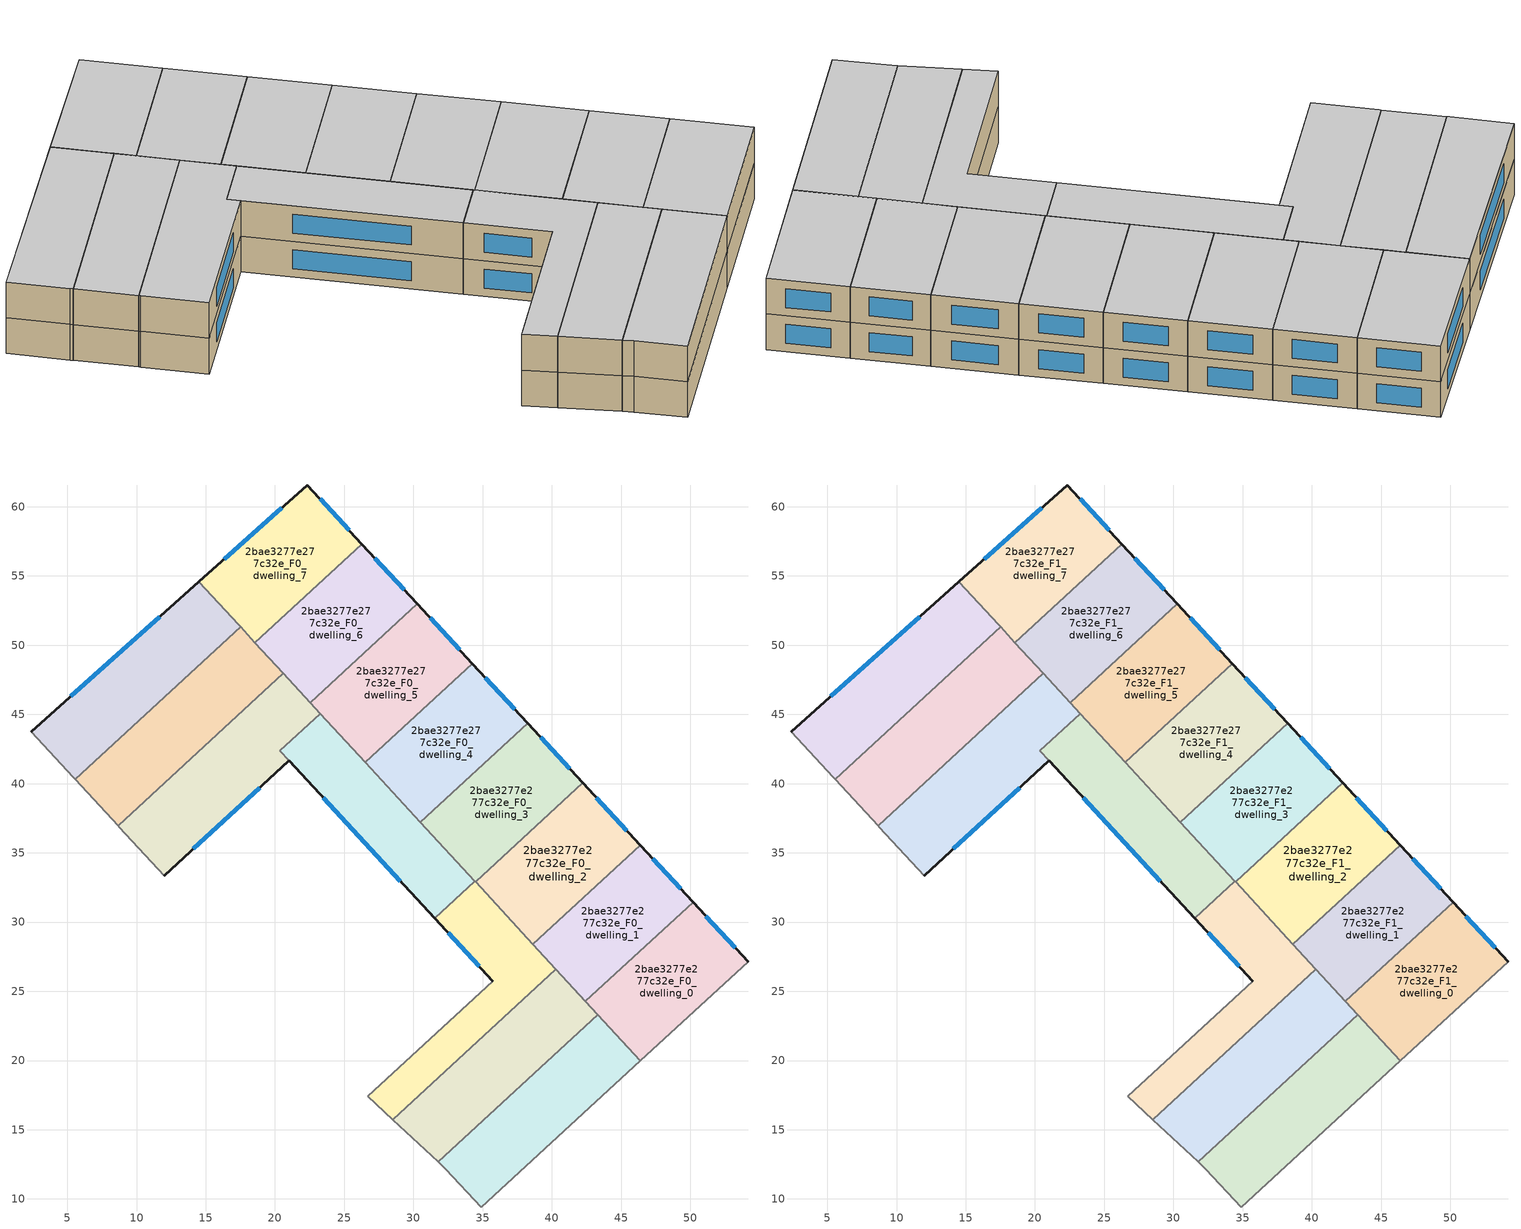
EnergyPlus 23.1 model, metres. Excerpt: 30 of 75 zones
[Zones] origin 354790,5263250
2bae3277e277c32e_F0_dwelling_0
 floor ground (EU_floor_Construction): 50.2,31.45 54.17,27.14 46.39,19.99 42.43,24.29 z0
 wall outside (EU_wall_Construction): 54.17,27.14 50.2,31.45 z0:3
 wall to 2bae3277e277c32e_F0_dwelling_1 (EU_wall_Construction): 50.2,31.45 42.43,24.29 z0:3
 wall adiabatic (EU_wall_Construction): 42.43,24.29 46.39,19.99 54.17,27.14 z0:3
 window (EU_Window_Construction): 53.24,28.15 51.13,30.44 z0.7:2.3
2bae3277e277c32e_F0_dwelling_1
 floor ground (EU_floor_Construction): 46.39,35.56 50.2,31.45 42.43,24.29 38.63,28.41 z0
 wall outside (EU_wall_Construction): 50.2,31.45 46.39,35.56 z0:3
 wall to 2bae3277e277c32e_F0_dwelling_2 (EU_wall_Construction): 46.39,35.56 38.63,28.41 z0:3
 wall to 2bae3277e277c32e_F0_dwelling_10 (EU_wall_Construction): 38.63,28.41 40.3,26.6 z0:3
 wall adiabatic (EU_wall_Construction): 40.3,26.6 42.43,24.29 z0:3
 window (EU_Window_Construction): 49.3,32.41 47.29,34.59 z0.7:2.3
2bae3277e277c32e_F0_dwelling_10
 floor ground (EU_floor_Construction): 34.43,32.96 40.3,26.6 28.51,15.73 26.7,17.41 35.73,25.74 31.53,30.28 z0
 wall outside (EU_wall_Construction): 31.53,30.28 35.73,25.74 z0:3
 wall adiabatic (EU_wall_Construction): 35.73,25.74 26.7,17.41 28.51,15.73 z0:3
 wall to 2bae3277e277c32e_F0_dwelling_11 (EU_wall_Construction): 34.43,32.96 31.53,30.28 z0:3
 wall to 2bae3277e277c32e_F0_dwelling_9 (EU_wall_Construction): 28.51,15.73 40.3,26.6 z0:3
 wall to 2bae3277e277c32e_F0_dwelling_2 (EU_wall_Construction): 38.63,28.41 34.49,32.9 z0:3
 wall to 2bae3277e277c32e_F0_dwelling_3 (EU_wall_Construction): 34.49,32.9 34.44,32.96 z0:3
 window (EU_Window_Construction): 32.51,29.21 34.74,26.8 z0.7:2.3
2bae3277e277c32e_F0_dwelling_11
 floor ground (EU_floor_Construction): 23.28,45.06 34.43,32.96 31.53,30.28 20.36,42.36 z0
 wall outside (EU_wall_Construction): 21.02,41.65 31.53,30.28 z0:3
 wall to 2bae3277e277c32e_F0_dwelling_12 (EU_wall_Construction): 23.28,45.06 20.36,42.36 21.02,41.65 z0:3
 wall to 2bae3277e277c32e_F0_dwelling_4 (EU_wall_Construction): 30.51,37.22 26.53,41.54 z0:3
 wall to 2bae3277e277c32e_F0_dwelling_3 (EU_wall_Construction): 34.43,32.96 30.51,37.22 z0:3
 wall to 2bae3277e277c32e_F0_dwelling_5 (EU_wall_Construction): 26.53,41.54 23.28,45.06 z0:3
 window (EU_Window_Construction): 23.48,38.98 29.06,32.95 z0.7:2.3
2bae3277e277c32e_F0_dwelling_12
 floor ground (EU_floor_Construction): 20.6,47.97 23.28,45.07 20.36,42.36 21.01,41.65 11.99,33.36 8.77,36.86 8.67,36.97 z0
 wall outside (EU_wall_Construction): 11.99,33.36 21.01,41.65 z0:3
 wall to 2bae3277e277c32e_F0_dwelling_13 (EU_wall_Construction): 20.6,47.97 8.67,36.97 z0:3
 wall adiabatic (EU_wall_Construction): 8.67,36.97 8.77,36.86 11.99,33.36 z0:3
 wall to 2bae3277e277c32e_F0_dwelling_6 (EU_wall_Construction): 22.55,45.86 20.6,47.97 z0:3
 wall to 2bae3277e277c32e_F0_dwelling_5 (EU_wall_Construction): 23.28,45.07 22.55,45.86 z0:3
 window (EU_Window_Construction): 14.11,35.31 18.89,39.7 z0.7:2.3
2bae3277e277c32e_F0_dwelling_13
 floor ground (EU_floor_Construction): 17.52,51.32 20.6,47.97 8.67,36.97 5.58,40.32 z0
 wall adiabatic (EU_wall_Construction): 5.58,40.32 8.67,36.97 z0:3
 wall to 2bae3277e277c32e_F0_dwelling_14 (EU_wall_Construction): 17.52,51.32 5.58,40.32 z0:3
 wall to 2bae3277e277c32e_F0_dwelling_7 (EU_wall_Construction): 18.56,50.19 17.52,51.32 z0:3
 wall to 2bae3277e277c32e_F0_dwelling_6 (EU_wall_Construction): 20.6,47.97 18.56,50.19 z0:3
2bae3277e277c32e_F0_dwelling_14
 floor ground (EU_floor_Construction): 14.51,54.58 17.38,51.47 17.52,51.32 5.58,40.32 5.44,40.47 2.41,43.76 z0
 wall outside (EU_wall_Construction): 14.51,54.58 2.41,43.76 z0:3
 wall adiabatic (EU_wall_Construction): 2.41,43.76 5.44,40.47 5.58,40.32 z0:3
 wall to 2bae3277e277c32e_F0_dwelling_7 (EU_wall_Construction): 17.51,51.32 17.38,51.47 14.51,54.58 z0:3
 window (EU_Window_Construction): 11.67,52.04 5.25,46.3 z0.7:2.3
2bae3277e277c32e_F0_dwelling_2
 floor ground (EU_floor_Construction): 42.24,40.05 46.39,35.56 38.63,28.41 34.49,32.9 z0
 wall outside (EU_wall_Construction): 46.39,35.56 42.24,40.05 z0:3
 wall to 2bae3277e277c32e_F0_dwelling_3 (EU_wall_Construction): 42.24,40.05 34.49,32.9 z0:3
 window (EU_Window_Construction): 45.42,36.61 43.22,38.99 z0.7:2.3
2bae3277e277c32e_F0_dwelling_3
 floor ground (EU_floor_Construction): 38.26,44.36 42.24,40.05 34.49,32.9 30.51,37.22 z0
 wall outside (EU_wall_Construction): 42.24,40.05 38.26,44.36 z0:3
 wall to 2bae3277e277c32e_F0_dwelling_4 (EU_wall_Construction): 38.26,44.36 30.51,37.22 z0:3
 window (EU_Window_Construction): 41.31,41.06 39.19,43.35 z0.7:2.3
2bae3277e277c32e_F0_dwelling_4
 floor ground (EU_floor_Construction): 34.27,48.67 38.26,44.36 30.51,37.22 26.53,41.54 z0
 wall outside (EU_wall_Construction): 38.26,44.36 34.27,48.67 z0:3
 wall to 2bae3277e277c32e_F0_dwelling_5 (EU_wall_Construction): 34.27,48.67 26.53,41.54 z0:3
 window (EU_Window_Construction): 37.32,45.37 35.21,47.66 z0.7:2.3
2bae3277e277c32e_F0_dwelling_5
 floor ground (EU_floor_Construction): 30.28,52.99 34.27,48.67 26.53,41.54 22.55,45.86 z0
 wall outside (EU_wall_Construction): 34.27,48.67 30.28,52.99 z0:3
 wall to 2bae3277e277c32e_F0_dwelling_6 (EU_wall_Construction): 30.28,52.99 22.55,45.86 z0:3
 window (EU_Window_Construction): 33.33,49.68 31.21,51.97 z0.7:2.3
2bae3277e277c32e_F0_dwelling_6
 floor ground (EU_floor_Construction): 26.28,57.31 30.28,52.99 22.55,45.86 18.56,50.19 z0
 wall outside (EU_wall_Construction): 30.28,52.99 26.28,57.31 z0:3
 wall to 2bae3277e277c32e_F0_dwelling_7 (EU_wall_Construction): 26.28,57.31 18.56,50.19 z0:3
 window (EU_Window_Construction): 29.34,54 27.22,56.29 z0.7:2.3
2bae3277e277c32e_F0_dwelling_7
 floor ground (EU_floor_Construction): 22.34,61.57 26.28,57.31 18.56,50.19 14.51,54.58 z0
 wall outside (EU_wall_Construction): 26.28,57.31 22.34,61.57 14.51,54.58 z0:3
 window (EU_Window_Construction): 20.5,59.93 16.35,56.22 / 25.36,58.31 23.26,60.57 z0.7:2.3
2bae3277e277c32e_F0_dwelling_8
 floor ground (EU_floor_Construction): 43.32,23.32 46.39,19.99 34.89,9.42 32.35,12.16 31.78,12.69 z0
 wall adiabatic (EU_wall_Construction): 31.78,12.69 32.35,12.16 34.89,9.42 46.39,19.99 43.32,23.32 z0:3
 wall to 2bae3277e277c32e_F0_dwelling_9 (EU_wall_Construction): 43.32,23.32 31.78,12.69 z0:3
2bae3277e277c32e_F0_dwelling_9
 floor ground (EU_floor_Construction): 40.3,26.6 43.32,23.32 31.78,12.69 28.51,15.73 z0
 wall adiabatic (EU_wall_Construction): 43.32,23.32 40.3,26.6 / 28.51,15.73 31.78,12.69 z0:3
2bae3277e277c32e_F1_dwelling_0
 floor to 2bae3277e277c32e_F0_dwelling_0 (EU_floor_Construction): 50.2,31.45 54.17,27.14 46.39,19.99 42.43,24.29 z3
 wall outside (EU_wall_Construction): 54.17,27.14 50.2,31.45 z3:6
 wall to 2bae3277e277c32e_F1_dwelling_1 (EU_wall_Construction): 50.2,31.45 42.43,24.29 z3:6
 wall adiabatic (EU_wall_Construction): 42.43,24.29 46.39,19.99 54.17,27.14 z3:6
 window (EU_Window_Construction): 53.24,28.15 51.13,30.44 z3.7:5.3
 ceiling to 2bae3277e277c32e_F2_dwelling_0 (EU_floor_Construction): 54.17,27.14 50.2,31.45 42.43,24.29 46.39,19.99 z6
2bae3277e277c32e_F1_dwelling_1
 floor to 2bae3277e277c32e_F0_dwelling_1 (EU_floor_Construction): 46.39,35.56 50.2,31.45 42.43,24.29 38.63,28.41 z3
 wall outside (EU_wall_Construction): 50.2,31.45 46.39,35.56 z3:6
 wall to 2bae3277e277c32e_F1_dwelling_2 (EU_wall_Construction): 46.39,35.56 38.63,28.41 z3:6
 wall to 2bae3277e277c32e_F1_dwelling_10 (EU_wall_Construction): 38.63,28.41 40.3,26.6 z3:6
 wall adiabatic (EU_wall_Construction): 40.3,26.6 42.43,24.29 z3:6
 window (EU_Window_Construction): 49.3,32.41 47.29,34.59 z3.7:5.3
 ceiling to 2bae3277e277c32e_F2_dwelling_1 (EU_floor_Construction): 50.2,31.45 46.39,35.56 38.63,28.41 42.43,24.29 z6
2bae3277e277c32e_F1_dwelling_10
 floor to 2bae3277e277c32e_F0_dwelling_10 (EU_floor_Construction): 34.43,32.96 40.3,26.6 28.51,15.73 26.7,17.41 35.73,25.74 31.53,30.28 z3
 wall outside (EU_wall_Construction): 31.53,30.28 35.73,25.74 z3:6
 wall adiabatic (EU_wall_Construction): 35.73,25.74 26.7,17.41 28.51,15.73 z3:6
 wall to 2bae3277e277c32e_F1_dwelling_11 (EU_wall_Construction): 34.43,32.96 31.53,30.28 z3:6
 wall to 2bae3277e277c32e_F1_dwelling_9 (EU_wall_Construction): 28.51,15.73 40.3,26.6 z3:6
 wall to 2bae3277e277c32e_F1_dwelling_2 (EU_wall_Construction): 38.63,28.41 34.49,32.9 z3:6
 wall to 2bae3277e277c32e_F1_dwelling_3 (EU_wall_Construction): 34.49,32.9 34.44,32.96 z3:6
 window (EU_Window_Construction): 32.51,29.21 34.74,26.8 z3.7:5.3
 ceiling to 2bae3277e277c32e_F2_dwelling_10 (EU_floor_Construction): 40.3,26.6 34.43,32.96 31.53,30.28 35.73,25.74 26.7,17.41 28.51,15.73 z6
2bae3277e277c32e_F1_dwelling_11
 floor to 2bae3277e277c32e_F0_dwelling_11 (EU_floor_Construction): 23.28,45.06 34.43,32.96 31.53,30.28 20.36,42.36 z3
 wall outside (EU_wall_Construction): 21.02,41.65 31.53,30.28 z3:6
 wall to 2bae3277e277c32e_F1_dwelling_12 (EU_wall_Construction): 23.28,45.06 20.36,42.36 21.02,41.65 z3:6
 wall to 2bae3277e277c32e_F1_dwelling_4 (EU_wall_Construction): 30.51,37.22 26.53,41.54 z3:6
 wall to 2bae3277e277c32e_F1_dwelling_3 (EU_wall_Construction): 34.43,32.96 30.51,37.22 z3:6
 wall to 2bae3277e277c32e_F1_dwelling_5 (EU_wall_Construction): 26.53,41.54 23.28,45.06 z3:6
 window (EU_Window_Construction): 23.48,38.98 29.06,32.95 z3.7:5.3
 ceiling to 2bae3277e277c32e_F2_dwelling_11 (EU_floor_Construction): 34.43,32.96 23.28,45.06 20.36,42.36 31.53,30.28 z6
2bae3277e277c32e_F1_dwelling_12
 floor to 2bae3277e277c32e_F0_dwelling_12 (EU_floor_Construction): 20.6,47.97 23.28,45.07 20.36,42.36 21.01,41.65 11.99,33.36 8.77,36.86 8.67,36.97 z3
 wall outside (EU_wall_Construction): 11.99,33.36 21.01,41.65 z3:6
 wall to 2bae3277e277c32e_F1_dwelling_13 (EU_wall_Construction): 20.6,47.97 8.67,36.97 z3:6
 wall adiabatic (EU_wall_Construction): 8.67,36.97 8.77,36.86 11.99,33.36 z3:6
 wall to 2bae3277e277c32e_F1_dwelling_6 (EU_wall_Construction): 22.55,45.86 20.6,47.97 z3:6
 wall to 2bae3277e277c32e_F1_dwelling_5 (EU_wall_Construction): 23.28,45.07 22.55,45.86 z3:6
 window (EU_Window_Construction): 14.11,35.31 18.89,39.7 z3.7:5.3
 ceiling to 2bae3277e277c32e_F2_dwelling_12 (EU_floor_Construction): 21.01,41.65 20.36,42.36 23.28,45.07 20.6,47.97 8.67,36.97 8.77,36.86 11.99,33.36 z6
2bae3277e277c32e_F1_dwelling_13
 floor to 2bae3277e277c32e_F0_dwelling_13 (EU_floor_Construction): 17.52,51.32 20.6,47.97 8.67,36.97 5.58,40.32 z3
 wall adiabatic (EU_wall_Construction): 5.58,40.32 8.67,36.97 z3:6
 wall to 2bae3277e277c32e_F1_dwelling_14 (EU_wall_Construction): 17.52,51.32 5.58,40.32 z3:6
 wall to 2bae3277e277c32e_F1_dwelling_7 (EU_wall_Construction): 18.56,50.19 17.52,51.32 z3:6
 wall to 2bae3277e277c32e_F1_dwelling_6 (EU_wall_Construction): 20.6,47.97 18.56,50.19 z3:6
 ceiling to 2bae3277e277c32e_F2_dwelling_13 (EU_floor_Construction): 20.6,47.97 17.52,51.32 5.58,40.32 8.67,36.97 z6
2bae3277e277c32e_F1_dwelling_14
 floor to 2bae3277e277c32e_F0_dwelling_14 (EU_floor_Construction): 14.51,54.58 17.38,51.47 17.52,51.32 5.58,40.32 5.44,40.47 2.41,43.76 z3
 wall outside (EU_wall_Construction): 14.51,54.58 2.41,43.76 z3:6
 wall adiabatic (EU_wall_Construction): 2.41,43.76 5.44,40.47 5.58,40.32 z3:6
 wall to 2bae3277e277c32e_F1_dwelling_7 (EU_wall_Construction): 17.51,51.32 17.38,51.47 14.51,54.58 z3:6
 window (EU_Window_Construction): 11.67,52.04 5.25,46.3 z3.7:5.3
 ceiling to 2bae3277e277c32e_F2_dwelling_14 (EU_floor_Construction): 17.52,51.32 17.38,51.47 14.51,54.58 2.41,43.76 5.44,40.47 5.58,40.32 z6
2bae3277e277c32e_F1_dwelling_2
 floor to 2bae3277e277c32e_F0_dwelling_2 (EU_floor_Construction): 42.24,40.05 46.39,35.56 38.63,28.41 34.49,32.9 z3
 wall outside (EU_wall_Construction): 46.39,35.56 42.24,40.05 z3:6
 wall to 2bae3277e277c32e_F1_dwelling_3 (EU_wall_Construction): 42.24,40.05 34.49,32.9 z3:6
 window (EU_Window_Construction): 45.42,36.61 43.22,38.99 z3.7:5.3
 ceiling to 2bae3277e277c32e_F2_dwelling_2 (EU_floor_Construction): 46.39,35.56 42.24,40.05 34.49,32.9 38.63,28.41 z6
2bae3277e277c32e_F1_dwelling_3
 floor to 2bae3277e277c32e_F0_dwelling_3 (EU_floor_Construction): 38.26,44.36 42.24,40.05 34.49,32.9 30.51,37.22 z3
 wall outside (EU_wall_Construction): 42.24,40.05 38.26,44.36 z3:6
 wall to 2bae3277e277c32e_F1_dwelling_4 (EU_wall_Construction): 38.26,44.36 30.51,37.22 z3:6
 window (EU_Window_Construction): 41.31,41.06 39.19,43.35 z3.7:5.3
 ceiling to 2bae3277e277c32e_F2_dwelling_3 (EU_floor_Construction): 42.24,40.05 38.26,44.36 30.51,37.22 34.49,32.9 z6
2bae3277e277c32e_F1_dwelling_4
 floor to 2bae3277e277c32e_F0_dwelling_4 (EU_floor_Construction): 34.27,48.67 38.26,44.36 30.51,37.22 26.53,41.54 z3
 wall outside (EU_wall_Construction): 38.26,44.36 34.27,48.67 z3:6
 wall to 2bae3277e277c32e_F1_dwelling_5 (EU_wall_Construction): 34.27,48.67 26.53,41.54 z3:6
 window (EU_Window_Construction): 37.32,45.37 35.21,47.66 z3.7:5.3
 ceiling to 2bae3277e277c32e_F2_dwelling_4 (EU_floor_Construction): 38.26,44.36 34.27,48.67 26.53,41.54 30.51,37.22 z6
2bae3277e277c32e_F1_dwelling_5
 floor to 2bae3277e277c32e_F0_dwelling_5 (EU_floor_Construction): 30.28,52.99 34.27,48.67 26.53,41.54 22.55,45.86 z3
 wall outside (EU_wall_Construction): 34.27,48.67 30.28,52.99 z3:6
 wall to 2bae3277e277c32e_F1_dwelling_6 (EU_wall_Construction): 30.28,52.99 22.55,45.86 z3:6
 window (EU_Window_Construction): 33.33,49.68 31.21,51.97 z3.7:5.3
 ceiling to 2bae3277e277c32e_F2_dwelling_5 (EU_floor_Construction): 34.27,48.67 30.28,52.99 22.55,45.86 26.53,41.54 z6
2bae3277e277c32e_F1_dwelling_6
 floor to 2bae3277e277c32e_F0_dwelling_6 (EU_floor_Construction): 26.28,57.31 30.28,52.99 22.55,45.86 18.56,50.19 z3
 wall outside (EU_wall_Construction): 30.28,52.99 26.28,57.31 z3:6
 wall to 2bae3277e277c32e_F1_dwelling_7 (EU_wall_Construction): 26.28,57.31 18.56,50.19 z3:6
 window (EU_Window_Construction): 29.34,54 27.22,56.29 z3.7:5.3
 ceiling to 2bae3277e277c32e_F2_dwelling_6 (EU_floor_Construction): 30.28,52.99 26.28,57.31 18.56,50.19 22.55,45.86 z6
2bae3277e277c32e_F1_dwelling_7
 floor to 2bae3277e277c32e_F0_dwelling_7 (EU_floor_Construction): 22.34,61.57 26.28,57.31 18.56,50.19 14.51,54.58 z3
 wall outside (EU_wall_Construction): 26.28,57.31 22.34,61.57 14.51,54.58 z3:6
 window (EU_Window_Construction): 20.5,59.93 16.35,56.22 / 25.36,58.31 23.26,60.57 z3.7:5.3
 ceiling to 2bae3277e277c32e_F2_dwelling_7 (EU_floor_Construction): 26.28,57.31 22.34,61.57 14.51,54.58 18.56,50.19 z6
2bae3277e277c32e_F1_dwelling_8
 floor to 2bae3277e277c32e_F0_dwelling_8 (EU_floor_Construction): 43.32,23.32 46.39,19.99 34.89,9.42 32.35,12.16 31.78,12.69 z3
 wall adiabatic (EU_wall_Construction): 31.78,12.69 32.35,12.16 34.89,9.42 46.39,19.99 43.32,23.32 z3:6
 wall to 2bae3277e277c32e_F1_dwelling_9 (EU_wall_Construction): 43.32,23.32 31.78,12.69 z3:6
 ceiling to 2bae3277e277c32e_F2_dwelling_8 (EU_floor_Construction): 46.39,19.99 43.32,23.32 31.78,12.69 32.35,12.16 34.89,9.42 z6
2bae3277e277c32e_F1_dwelling_9
 floor to 2bae3277e277c32e_F0_dwelling_9 (EU_floor_Construction): 40.3,26.6 43.32,23.32 31.78,12.69 28.51,15.73 z3
 wall adiabatic (EU_wall_Construction): 43.32,23.32 40.3,26.6 / 28.51,15.73 31.78,12.69 z3:6
 ceiling to 2bae3277e277c32e_F2_dwelling_9 (EU_floor_Construction): 43.32,23.32 40.3,26.6 28.51,15.73 31.78,12.69 z6
[Building]
EU S2 Campaign: North Axis=0; Terrain=City; Solar Distribution=FullExterior
[Site:Location]
Budapest.Ferenc.Liszt.Intl.AP: Latitude=47.437; Longitude=19.256; Time Zone=1; Elevation=185
[SizingPeriod:WeatherFileDays]
AnnualSizingPeriod: Begin Month=1; Begin Day of Month=1; End Month=12; End Day of Month=31; Day of Week for Start Day=Monday; Use Weather File Daylight Saving Period=No; Use Weather File Rain and Snow Indicators=No
[MATERIAL]
EU_InternalMass_Material: Roughness=MediumRough; Thickness=0.1; Conductivity=1; Density=1800; Specific Heat=900; Thermal Absorptance=0.9; Solar Absorptance=0.7; Visible Absorptance=0.7
[MATERIAL:NOMASS] Roughness=MediumRough; Thermal Absorptance=0.9; Solar Absorptance=0.7; Visible Absorptance=0.7
Name | Thermal Resistance
EU_wall_NoMass | 0.832559
EU_floor_NoMass | 0.872794
[WINDOWMATERIAL:SIMPLEGLAZINGSYSTEM]
EU_Window_SimpleGlazing: UFactor=2.79869; Solar Heat Gain Coefficient=0.75; Visible Transmittance=0.75
[CONSTRUCTION]
EU_wall_Construction: EU_wall_NoMass
EU_floor_Construction: EU_floor_NoMass
EU_Window_Construction: EU_Window_SimpleGlazing
EU_InternalMass_Construction: EU_InternalMass_Material
[ZONE] Type=1; Multiplier=1; Ceiling Height=autocalculate; Floor Area=autocalculate; Part of Total Floor Area=Yes
Name | Volume
2bae3277e277c32e_F0_dwelling_0; 2bae3277e277c32e_F1_dwelling_0 | 185.536
2bae3277e277c32e_F0_dwelling_1; 2bae3277e277c32e_F1_dwelling_1 | 177.483
2bae3277e277c32e_F0_dwelling_10; 2bae3277e277c32e_F1_dwelling_10 | 192.427
2bae3277e277c32e_F0_dwelling_11; 2bae3277e277c32e_F1_dwelling_11 | 195.866
2bae3277e277c32e_F0_dwelling_12; 2bae3277e277c32e_F1_dwelling_12 | 228.074
2bae3277e277c32e_F0_dwelling_13; 2bae3277e277c32e_F1_dwelling_13 | 221.741
2bae3277e277c32e_F0_dwelling_14; 2bae3277e277c32e_F1_dwelling_14 | 221.766
2bae3277e277c32e_F0_dwelling_2; 2bae3277e277c32e_F1_dwelling_2 | 193.538
2bae3277e277c32e_F0_dwelling_3; 2bae3277e277c32e_F1_dwelling_3 | 185.512
2bae3277e277c32e_F0_dwelling_4; 2bae3277e277c32e_F1_dwelling_4 | 185.538
2bae3277e277c32e_F0_dwelling_5; 2bae3277e277c32e_F1_dwelling_5 | 185.525
2bae3277e277c32e_F0_dwelling_6; 2bae3277e277c32e_F1_dwelling_6 | 185.511
2bae3277e277c32e_F0_dwelling_7; 2bae3277e277c32e_F1_dwelling_7 | 185.531
2bae3277e277c32e_F0_dwelling_8; 2bae3277e277c32e_F1_dwelling_8 | 212.036
2bae3277e277c32e_F0_dwelling_9; 2bae3277e277c32e_F1_dwelling_9 | 211.994
[INTERNALMASS] Construction=EU_InternalMass_Construction
Name | Zone or ZoneList | Surface Area
2bae3277e277c32e_F0_dwelling_0_EU_InternalMass | 2bae3277e277c32e_F0_dwelling_0 | 61.8453
2bae3277e277c32e_F0_dwelling_1_EU_InternalMass | 2bae3277e277c32e_F0_dwelling_1 | 59.1612
2bae3277e277c32e_F0_dwelling_2_EU_InternalMass | 2bae3277e277c32e_F0_dwelling_2 | 64.5126
2bae3277e277c32e_F0_dwelling_3_EU_InternalMass | 2bae3277e277c32e_F0_dwelling_3 | 61.8373
2bae3277e277c32e_F0_dwelling_4_EU_InternalMass | 2bae3277e277c32e_F0_dwelling_4 | 61.846
2bae3277e277c32e_F0_dwelling_5_EU_InternalMass | 2bae3277e277c32e_F0_dwelling_5 | 61.8417
2bae3277e277c32e_F0_dwelling_6_EU_InternalMass | 2bae3277e277c32e_F0_dwelling_6 | 61.8372
2bae3277e277c32e_F0_dwelling_7_EU_InternalMass | 2bae3277e277c32e_F0_dwelling_7 | 61.8435
2bae3277e277c32e_F0_dwelling_8_EU_InternalMass | 2bae3277e277c32e_F0_dwelling_8 | 70.6786
2bae3277e277c32e_F0_dwelling_9_EU_InternalMass | 2bae3277e277c32e_F0_dwelling_9 | 70.6647
2bae3277e277c32e_F0_dwelling_10_EU_InternalMass | 2bae3277e277c32e_F0_dwelling_10 | 64.141
2bae3277e277c32e_F0_dwelling_11_EU_InternalMass | 2bae3277e277c32e_F0_dwelling_11 | 65.3235
2bae3277e277c32e_F0_dwelling_12_EU_InternalMass | 2bae3277e277c32e_F0_dwelling_12 | 76.0425
2bae3277e277c32e_F0_dwelling_13_EU_InternalMass | 2bae3277e277c32e_F0_dwelling_13 | 73.9127
2bae3277e277c32e_F0_dwelling_14_EU_InternalMass | 2bae3277e277c32e_F0_dwelling_14 | 73.9179
2bae3277e277c32e_F1_dwelling_0_EU_InternalMass | 2bae3277e277c32e_F1_dwelling_0 | 61.8453
2bae3277e277c32e_F1_dwelling_1_EU_InternalMass | 2bae3277e277c32e_F1_dwelling_1 | 59.1612
2bae3277e277c32e_F1_dwelling_2_EU_InternalMass | 2bae3277e277c32e_F1_dwelling_2 | 64.5126
2bae3277e277c32e_F1_dwelling_3_EU_InternalMass | 2bae3277e277c32e_F1_dwelling_3 | 61.8373
2bae3277e277c32e_F1_dwelling_4_EU_InternalMass | 2bae3277e277c32e_F1_dwelling_4 | 61.846
2bae3277e277c32e_F1_dwelling_5_EU_InternalMass | 2bae3277e277c32e_F1_dwelling_5 | 61.8417
2bae3277e277c32e_F1_dwelling_6_EU_InternalMass | 2bae3277e277c32e_F1_dwelling_6 | 61.8372
2bae3277e277c32e_F1_dwelling_7_EU_InternalMass | 2bae3277e277c32e_F1_dwelling_7 | 61.8435
2bae3277e277c32e_F1_dwelling_8_EU_InternalMass | 2bae3277e277c32e_F1_dwelling_8 | 70.6786
2bae3277e277c32e_F1_dwelling_9_EU_InternalMass | 2bae3277e277c32e_F1_dwelling_9 | 70.6647
2bae3277e277c32e_F1_dwelling_10_EU_InternalMass | 2bae3277e277c32e_F1_dwelling_10 | 64.141
2bae3277e277c32e_F1_dwelling_11_EU_InternalMass | 2bae3277e277c32e_F1_dwelling_11 | 65.3235
2bae3277e277c32e_F1_dwelling_12_EU_InternalMass | 2bae3277e277c32e_F1_dwelling_12 | 76.0425
2bae3277e277c32e_F1_dwelling_13_EU_InternalMass | 2bae3277e277c32e_F1_dwelling_13 | 73.9127
2bae3277e277c32e_F1_dwelling_14_EU_InternalMass | 2bae3277e277c32e_F1_dwelling_14 | 73.9179
[OTHEREQUIPMENT] Fuel Type=Electricity; Design Level Calculation Method=Watts/Area; Power per Zone Floor Area=1; Fraction Latent=0; Fraction Radiant=0; Fraction Lost=0; Carbon Dioxide Generation Rate=0; EndUse Subcategory=EU_Step8_InternalGains
Name | Zone or ZoneList or Space or SpaceList | Schedule
EU_Step8_InternalGain_2bae3277e277c32e_F0_dwelling_0_f000 | 2bae3277e277c32e_F0_dwelling_0 | EU_Step8_GainSchedule_2bae3277e277c32e_F0_dwelling_0_f000
EU_Step8_InternalGain_2bae3277e277c32e_F0_dwelling_1_f000 | 2bae3277e277c32e_F0_dwelling_1 | EU_Step8_GainSchedule_2bae3277e277c32e_F0_dwelling_1_f000
EU_Step8_InternalGain_2bae3277e277c32e_F0_dwelling_2_f000 | 2bae3277e277c32e_F0_dwelling_2 | EU_Step8_GainSchedule_2bae3277e277c32e_F0_dwelling_2_f000
EU_Step8_InternalGain_2bae3277e277c32e_F0_dwelling_3_f000 | 2bae3277e277c32e_F0_dwelling_3 | EU_Step8_GainSchedule_2bae3277e277c32e_F0_dwelling_3_f000
EU_Step8_InternalGain_2bae3277e277c32e_F0_dwelling_4_f000 | 2bae3277e277c32e_F0_dwelling_4 | EU_Step8_GainSchedule_2bae3277e277c32e_F0_dwelling_4_f000
EU_Step8_InternalGain_2bae3277e277c32e_F0_dwelling_5_f000 | 2bae3277e277c32e_F0_dwelling_5 | EU_Step8_GainSchedule_2bae3277e277c32e_F0_dwelling_5_f000
EU_Step8_InternalGain_2bae3277e277c32e_F0_dwelling_6_f000 | 2bae3277e277c32e_F0_dwelling_6 | EU_Step8_GainSchedule_2bae3277e277c32e_F0_dwelling_6_f000
EU_Step8_InternalGain_2bae3277e277c32e_F0_dwelling_7_f000 | 2bae3277e277c32e_F0_dwelling_7 | EU_Step8_GainSchedule_2bae3277e277c32e_F0_dwelling_7_f000
EU_Step8_InternalGain_2bae3277e277c32e_F0_dwelling_8_f000 | 2bae3277e277c32e_F0_dwelling_8 | EU_Step8_GainSchedule_2bae3277e277c32e_F0_dwelling_8_f000
EU_Step8_InternalGain_2bae3277e277c32e_F0_dwelling_9_f000 | 2bae3277e277c32e_F0_dwelling_9 | EU_Step8_GainSchedule_2bae3277e277c32e_F0_dwelling_9_f000
EU_Step8_InternalGain_2bae3277e277c32e_F0_dwelling_10_f000 | 2bae3277e277c32e_F0_dwelling_10 | EU_Step8_GainSchedule_2bae3277e277c32e_F0_dwelling_10_f000
EU_Step8_InternalGain_2bae3277e277c32e_F0_dwelling_11_f000 | 2bae3277e277c32e_F0_dwelling_11 | EU_Step8_GainSchedule_2bae3277e277c32e_F0_dwelling_11_f000
EU_Step8_InternalGain_2bae3277e277c32e_F0_dwelling_12_f000 | 2bae3277e277c32e_F0_dwelling_12 | EU_Step8_GainSchedule_2bae3277e277c32e_F0_dwelling_12_f000
EU_Step8_InternalGain_2bae3277e277c32e_F0_dwelling_13_f000 | 2bae3277e277c32e_F0_dwelling_13 | EU_Step8_GainSchedule_2bae3277e277c32e_F0_dwelling_13_f000
EU_Step8_InternalGain_2bae3277e277c32e_F0_dwelling_14_f000 | 2bae3277e277c32e_F0_dwelling_14 | EU_Step8_GainSchedule_2bae3277e277c32e_F0_dwelling_14_f000
EU_Step8_InternalGain_2bae3277e277c32e_F1_dwelling_0_f000 | 2bae3277e277c32e_F1_dwelling_0 | EU_Step8_GainSchedule_2bae3277e277c32e_F1_dwelling_0_f000
EU_Step8_InternalGain_2bae3277e277c32e_F1_dwelling_1_f000 | 2bae3277e277c32e_F1_dwelling_1 | EU_Step8_GainSchedule_2bae3277e277c32e_F1_dwelling_1_f000
EU_Step8_InternalGain_2bae3277e277c32e_F1_dwelling_2_f000 | 2bae3277e277c32e_F1_dwelling_2 | EU_Step8_GainSchedule_2bae3277e277c32e_F1_dwelling_2_f000
EU_Step8_InternalGain_2bae3277e277c32e_F1_dwelling_3_f000 | 2bae3277e277c32e_F1_dwelling_3 | EU_Step8_GainSchedule_2bae3277e277c32e_F1_dwelling_3_f000
EU_Step8_InternalGain_2bae3277e277c32e_F1_dwelling_4_f000 | 2bae3277e277c32e_F1_dwelling_4 | EU_Step8_GainSchedule_2bae3277e277c32e_F1_dwelling_4_f000
EU_Step8_InternalGain_2bae3277e277c32e_F1_dwelling_5_f000 | 2bae3277e277c32e_F1_dwelling_5 | EU_Step8_GainSchedule_2bae3277e277c32e_F1_dwelling_5_f000
EU_Step8_InternalGain_2bae3277e277c32e_F1_dwelling_6_f000 | 2bae3277e277c32e_F1_dwelling_6 | EU_Step8_GainSchedule_2bae3277e277c32e_F1_dwelling_6_f000
EU_Step8_InternalGain_2bae3277e277c32e_F1_dwelling_7_f000 | 2bae3277e277c32e_F1_dwelling_7 | EU_Step8_GainSchedule_2bae3277e277c32e_F1_dwelling_7_f000
EU_Step8_InternalGain_2bae3277e277c32e_F1_dwelling_8_f000 | 2bae3277e277c32e_F1_dwelling_8 | EU_Step8_GainSchedule_2bae3277e277c32e_F1_dwelling_8_f000
EU_Step8_InternalGain_2bae3277e277c32e_F1_dwelling_9_f000 | 2bae3277e277c32e_F1_dwelling_9 | EU_Step8_GainSchedule_2bae3277e277c32e_F1_dwelling_9_f000
EU_Step8_InternalGain_2bae3277e277c32e_F1_dwelling_10_f000 | 2bae3277e277c32e_F1_dwelling_10 | EU_Step8_GainSchedule_2bae3277e277c32e_F1_dwelling_10_f000
EU_Step8_InternalGain_2bae3277e277c32e_F1_dwelling_11_f000 | 2bae3277e277c32e_F1_dwelling_11 | EU_Step8_GainSchedule_2bae3277e277c32e_F1_dwelling_11_f000
EU_Step8_InternalGain_2bae3277e277c32e_F1_dwelling_12_f000 | 2bae3277e277c32e_F1_dwelling_12 | EU_Step8_GainSchedule_2bae3277e277c32e_F1_dwelling_12_f000
EU_Step8_InternalGain_2bae3277e277c32e_F1_dwelling_13_f000 | 2bae3277e277c32e_F1_dwelling_13 | EU_Step8_GainSchedule_2bae3277e277c32e_F1_dwelling_13_f000
EU_Step8_InternalGain_2bae3277e277c32e_F1_dwelling_14_f000 | 2bae3277e277c32e_F1_dwelling_14 | EU_Step8_GainSchedule_2bae3277e277c32e_F1_dwelling_14_f000
[ZONEVENTILATION:DESIGNFLOWRATE] Schedule=EU_AlwaysOn; Design Flow Rate Calculation Method=AirChanges/Hour; Air Changes per Hour=0.475469; Ventilation Type=Natural; Fan Pressure Rise=0; Fan Total Efficiency=1; Constant Term Coefficient=1; Temperature Term Coefficient=0; Velocity Term Coefficient=0; Velocity Squared Term Coefficient=0; Minimum Indoor Temperature=-100; Maximum Indoor Temperature=100; Delta Temperature=-100; Minimum Outdoor Temperature=-100; Maximum Outdoor Temperature=100; Maximum Wind Speed=40
Name | Zone or ZoneList or Space or SpaceList
EU_ConstantAir_2bae3277e277c32e_F0_dwelling_0 | 2bae3277e277c32e_F0_dwelling_0
EU_ConstantAir_2bae3277e277c32e_F0_dwelling_1 | 2bae3277e277c32e_F0_dwelling_1
EU_ConstantAir_2bae3277e277c32e_F0_dwelling_2 | 2bae3277e277c32e_F0_dwelling_2
EU_ConstantAir_2bae3277e277c32e_F0_dwelling_3 | 2bae3277e277c32e_F0_dwelling_3
EU_ConstantAir_2bae3277e277c32e_F0_dwelling_4 | 2bae3277e277c32e_F0_dwelling_4
EU_ConstantAir_2bae3277e277c32e_F0_dwelling_5 | 2bae3277e277c32e_F0_dwelling_5
EU_ConstantAir_2bae3277e277c32e_F0_dwelling_6 | 2bae3277e277c32e_F0_dwelling_6
EU_ConstantAir_2bae3277e277c32e_F0_dwelling_7 | 2bae3277e277c32e_F0_dwelling_7
EU_ConstantAir_2bae3277e277c32e_F0_dwelling_8 | 2bae3277e277c32e_F0_dwelling_8
EU_ConstantAir_2bae3277e277c32e_F0_dwelling_9 | 2bae3277e277c32e_F0_dwelling_9
EU_ConstantAir_2bae3277e277c32e_F0_dwelling_10 | 2bae3277e277c32e_F0_dwelling_10
EU_ConstantAir_2bae3277e277c32e_F0_dwelling_11 | 2bae3277e277c32e_F0_dwelling_11
EU_ConstantAir_2bae3277e277c32e_F0_dwelling_12 | 2bae3277e277c32e_F0_dwelling_12
EU_ConstantAir_2bae3277e277c32e_F0_dwelling_13 | 2bae3277e277c32e_F0_dwelling_13
EU_ConstantAir_2bae3277e277c32e_F0_dwelling_14 | 2bae3277e277c32e_F0_dwelling_14
EU_ConstantAir_2bae3277e277c32e_F1_dwelling_0 | 2bae3277e277c32e_F1_dwelling_0
EU_ConstantAir_2bae3277e277c32e_F1_dwelling_1 | 2bae3277e277c32e_F1_dwelling_1
EU_ConstantAir_2bae3277e277c32e_F1_dwelling_2 | 2bae3277e277c32e_F1_dwelling_2
EU_ConstantAir_2bae3277e277c32e_F1_dwelling_3 | 2bae3277e277c32e_F1_dwelling_3
EU_ConstantAir_2bae3277e277c32e_F1_dwelling_4 | 2bae3277e277c32e_F1_dwelling_4
EU_ConstantAir_2bae3277e277c32e_F1_dwelling_5 | 2bae3277e277c32e_F1_dwelling_5
EU_ConstantAir_2bae3277e277c32e_F1_dwelling_6 | 2bae3277e277c32e_F1_dwelling_6
EU_ConstantAir_2bae3277e277c32e_F1_dwelling_7 | 2bae3277e277c32e_F1_dwelling_7
EU_ConstantAir_2bae3277e277c32e_F1_dwelling_8 | 2bae3277e277c32e_F1_dwelling_8
EU_ConstantAir_2bae3277e277c32e_F1_dwelling_9 | 2bae3277e277c32e_F1_dwelling_9
EU_ConstantAir_2bae3277e277c32e_F1_dwelling_10 | 2bae3277e277c32e_F1_dwelling_10
EU_ConstantAir_2bae3277e277c32e_F1_dwelling_11 | 2bae3277e277c32e_F1_dwelling_11
EU_ConstantAir_2bae3277e277c32e_F1_dwelling_12 | 2bae3277e277c32e_F1_dwelling_12
EU_ConstantAir_2bae3277e277c32e_F1_dwelling_13 | 2bae3277e277c32e_F1_dwelling_13
EU_ConstantAir_2bae3277e277c32e_F1_dwelling_14 | 2bae3277e277c32e_F1_dwelling_14
[HVACTEMPLATE:THERMOSTAT] Constant Heating Setpoint=20; Constant Cooling Setpoint=50
EU_HeatOnly_2bae3277e277c32e_F0_dwelling_0; EU_HeatOnly_2bae3277e277c32e_F0_dwelling_1; EU_HeatOnly_2bae3277e277c32e_F0_dwelling_2; EU_HeatOnly_2bae3277e277c32e_F0_dwelling_3; EU_HeatOnly_2bae3277e277c32e_F0_dwelling_4; EU_HeatOnly_2bae3277e277c32e_F0_dwelling_5; EU_HeatOnly_2bae3277e277c32e_F0_dwelling_6; EU_HeatOnly_2bae3277e277c32e_F0_dwelling_7; EU_HeatOnly_2bae3277e277c32e_F0_dwelling_8; EU_HeatOnly_2bae3277e277c32e_F0_dwelling_9; EU_HeatOnly_2bae3277e277c32e_F0_dwelling_10; EU_HeatOnly_2bae3277e277c32e_F0_dwelling_11; EU_HeatOnly_2bae3277e277c32e_F0_dwelling_12; EU_HeatOnly_2bae3277e277c32e_F0_dwelling_13; EU_HeatOnly_2bae3277e277c32e_F0_dwelling_14; EU_HeatOnly_2bae3277e277c32e_F1_dwelling_0; EU_HeatOnly_2bae3277e277c32e_F1_dwelling_1; EU_HeatOnly_2bae3277e277c32e_F1_dwelling_2; EU_HeatOnly_2bae3277e277c32e_F1_dwelling_3; EU_HeatOnly_2bae3277e277c32e_F1_dwelling_4; EU_HeatOnly_2bae3277e277c32e_F1_dwelling_5; EU_HeatOnly_2bae3277e277c32e_F1_dwelling_6; EU_HeatOnly_2bae3277e277c32e_F1_dwelling_7; EU_HeatOnly_2bae3277e277c32e_F1_dwelling_8; EU_HeatOnly_2bae3277e277c32e_F1_dwelling_9; EU_HeatOnly_2bae3277e277c32e_F1_dwelling_10; EU_HeatOnly_2bae3277e277c32e_F1_dwelling_11; EU_HeatOnly_2bae3277e277c32e_F1_dwelling_12; EU_HeatOnly_2bae3277e277c32e_F1_dwelling_13; EU_HeatOnly_2bae3277e277c32e_F1_dwelling_14; EU_HeatOnly_2bae3277e277c32e_F2_dwelling_0; EU_HeatOnly_2bae3277e277c32e_F2_dwelling_1; EU_HeatOnly_2bae3277e277c32e_F2_dwelling_2; EU_HeatOnly_2bae3277e277c32e_F2_dwelling_3; EU_HeatOnly_2bae3277e277c32e_F2_dwelling_4; EU_HeatOnly_2bae3277e277c32e_F2_dwelling_5; EU_HeatOnly_2bae3277e277c32e_F2_dwelling_6; EU_HeatOnly_2bae3277e277c32e_F2_dwelling_7; EU_HeatOnly_2bae3277e277c32e_F2_dwelling_8; EU_HeatOnly_2bae3277e277c32e_F2_dwelling_9; EU_HeatOnly_2bae3277e277c32e_F2_dwelling_10; EU_HeatOnly_2bae3277e277c32e_F2_dwelling_11; EU_HeatOnly_2bae3277e277c32e_F2_dwelling_12; EU_HeatOnly_2bae3277e277c32e_F2_dwelling_13; EU_HeatOnly_2bae3277e277c32e_F2_dwelling_14; EU_HeatOnly_2bae3277e277c32e_F3_dwelling_0; EU_HeatOnly_2bae3277e277c32e_F3_dwelling_1; EU_HeatOnly_2bae3277e277c32e_F3_dwelling_2; EU_HeatOnly_2bae3277e277c32e_F3_dwelling_3; EU_HeatOnly_2bae3277e277c32e_F3_dwelling_4; EU_HeatOnly_2bae3277e277c32e_F3_dwelling_5; EU_HeatOnly_2bae3277e277c32e_F3_dwelling_6; EU_HeatOnly_2bae3277e277c32e_F3_dwelling_7; EU_HeatOnly_2bae3277e277c32e_F3_dwelling_8; EU_HeatOnly_2bae3277e277c32e_F3_dwelling_9; EU_HeatOnly_2bae3277e277c32e_F3_dwelling_10; EU_HeatOnly_2bae3277e277c32e_F3_dwelling_11; EU_HeatOnly_2bae3277e277c32e_F3_dwelling_12; EU_HeatOnly_2bae3277e277c32e_F3_dwelling_13; EU_HeatOnly_2bae3277e277c32e_F3_dwelling_14; EU_HeatOnly_2bae3277e277c32e_F4_dwelling_0; EU_HeatOnly_2bae3277e277c32e_F4_dwelling_1; EU_HeatOnly_2bae3277e277c32e_F4_dwelling_2; EU_HeatOnly_2bae3277e277c32e_F4_dwelling_3; EU_HeatOnly_2bae3277e277c32e_F4_dwelling_4; EU_HeatOnly_2bae3277e277c32e_F4_dwelling_5; EU_HeatOnly_2bae3277e277c32e_F4_dwelling_6; EU_HeatOnly_2bae3277e277c32e_F4_dwelling_7; EU_HeatOnly_2bae3277e277c32e_F4_dwelling_8; EU_HeatOnly_2bae3277e277c32e_F4_dwelling_9; EU_HeatOnly_2bae3277e277c32e_F4_dwelling_10; EU_HeatOnly_2bae3277e277c32e_F4_dwelling_11; EU_HeatOnly_2bae3277e277c32e_F4_dwelling_12; EU_HeatOnly_2bae3277e277c32e_F4_dwelling_13; EU_HeatOnly_2bae3277e277c32e_F4_dwelling_14
[HVACTEMPLATE:ZONE:IDEALLOADSAIRSYSTEM] System Availability Schedule=EU_AlwaysOn; Maximum Heating Supply Air Temperature=50; Minimum Cooling Supply Air Temperature=13; Maximum Heating Supply Air Humidity Ratio=0.0156; Minimum Cooling Supply Air Humidity Ratio=0.0077; Heating Limit=NoLimit; Cooling Limit=NoLimit; Heating Availability Schedule=EU_AlwaysOn; Cooling Availability Schedule=EU_CoolingOff; Dehumidification Control Type=ConstantSensibleHeatRatio; Cooling Sensible Heat Ratio=0.7; Dehumidification Setpoint=60; Humidification Control Type=None; Humidification Setpoint=30; Outdoor Air Method=None; Outdoor Air Flow Rate per Person=0.00944; Outdoor Air Flow Rate per Zone Floor Area=0; Outdoor Air Flow Rate per Zone=0; Demand Controlled Ventilation Type=None; Outdoor Air Economizer Type=NoEconomizer; Heat Recovery Type=None; Sensible Heat Recovery Effectiveness=0.7; Latent Heat Recovery Effectiveness=0.65
Name | Template Thermostat
2bae3277e277c32e_F0_dwelling_0 | EU_HeatOnly_2bae3277e277c32e_F0_dwelling_0
2bae3277e277c32e_F0_dwelling_1 | EU_HeatOnly_2bae3277e277c32e_F0_dwelling_1
2bae3277e277c32e_F0_dwelling_2 | EU_HeatOnly_2bae3277e277c32e_F0_dwelling_2
2bae3277e277c32e_F0_dwelling_3 | EU_HeatOnly_2bae3277e277c32e_F0_dwelling_3
2bae3277e277c32e_F0_dwelling_4 | EU_HeatOnly_2bae3277e277c32e_F0_dwelling_4
2bae3277e277c32e_F0_dwelling_5 | EU_HeatOnly_2bae3277e277c32e_F0_dwelling_5
2bae3277e277c32e_F0_dwelling_6 | EU_HeatOnly_2bae3277e277c32e_F0_dwelling_6
2bae3277e277c32e_F0_dwelling_7 | EU_HeatOnly_2bae3277e277c32e_F0_dwelling_7
2bae3277e277c32e_F0_dwelling_8 | EU_HeatOnly_2bae3277e277c32e_F0_dwelling_8
2bae3277e277c32e_F0_dwelling_9 | EU_HeatOnly_2bae3277e277c32e_F0_dwelling_9
2bae3277e277c32e_F0_dwelling_10 | EU_HeatOnly_2bae3277e277c32e_F0_dwelling_10
2bae3277e277c32e_F0_dwelling_11 | EU_HeatOnly_2bae3277e277c32e_F0_dwelling_11
2bae3277e277c32e_F0_dwelling_12 | EU_HeatOnly_2bae3277e277c32e_F0_dwelling_12
2bae3277e277c32e_F0_dwelling_13 | EU_HeatOnly_2bae3277e277c32e_F0_dwelling_13
2bae3277e277c32e_F0_dwelling_14 | EU_HeatOnly_2bae3277e277c32e_F0_dwelling_14
2bae3277e277c32e_F1_dwelling_0 | EU_HeatOnly_2bae3277e277c32e_F1_dwelling_0
2bae3277e277c32e_F1_dwelling_1 | EU_HeatOnly_2bae3277e277c32e_F1_dwelling_1
2bae3277e277c32e_F1_dwelling_2 | EU_HeatOnly_2bae3277e277c32e_F1_dwelling_2
2bae3277e277c32e_F1_dwelling_3 | EU_HeatOnly_2bae3277e277c32e_F1_dwelling_3
2bae3277e277c32e_F1_dwelling_4 | EU_HeatOnly_2bae3277e277c32e_F1_dwelling_4
2bae3277e277c32e_F1_dwelling_5 | EU_HeatOnly_2bae3277e277c32e_F1_dwelling_5
2bae3277e277c32e_F1_dwelling_6 | EU_HeatOnly_2bae3277e277c32e_F1_dwelling_6
2bae3277e277c32e_F1_dwelling_7 | EU_HeatOnly_2bae3277e277c32e_F1_dwelling_7
2bae3277e277c32e_F1_dwelling_8 | EU_HeatOnly_2bae3277e277c32e_F1_dwelling_8
2bae3277e277c32e_F1_dwelling_9 | EU_HeatOnly_2bae3277e277c32e_F1_dwelling_9
2bae3277e277c32e_F1_dwelling_10 | EU_HeatOnly_2bae3277e277c32e_F1_dwelling_10
2bae3277e277c32e_F1_dwelling_11 | EU_HeatOnly_2bae3277e277c32e_F1_dwelling_11
2bae3277e277c32e_F1_dwelling_12 | EU_HeatOnly_2bae3277e277c32e_F1_dwelling_12
2bae3277e277c32e_F1_dwelling_13 | EU_HeatOnly_2bae3277e277c32e_F1_dwelling_13
2bae3277e277c32e_F1_dwelling_14 | EU_HeatOnly_2bae3277e277c32e_F1_dwelling_14
[SIZING:ZONE] Zone Cooling Design Supply Air Temperature Input Method=SupplyAirTemperature; Zone Cooling Design Supply Air Temperature=13; Zone Heating Design Supply Air Temperature Input Method=SupplyAirTemperature; Zone Heating Design Supply Air Temperature=50; Zone Cooling Design Supply Air Humidity Ratio=0.008; Zone Heating Design Supply Air Humidity Ratio=0.008; Cooling Design Air Flow Method=DesignDay; Cooling Design Air Flow Rate=0; Cooling Minimum Air Flow per Zone Floor Area=0.000762; Cooling Minimum Air Flow=0; Cooling Minimum Air Flow Fraction=0.2; Heating Design Air Flow Method=DesignDay; Heating Design Air Flow Rate=0; Heating Maximum Air Flow per Zone Floor Area=0.002032; Heating Maximum Air Flow=0.141576; Heating Maximum Air Flow Fraction=0.3; Account for Dedicated Outdoor Air System=No; Dedicated Outdoor Air System Control Strategy=NeutralSupplyAir; Dedicated Outdoor Air Low Setpoint Temperature for Design=autosize; Dedicated Outdoor Air High Setpoint Temperature for Design=autosize; Zone Load Sizing Method=Sensible Load Only No Latent Load; Zone Latent Cooling Design Supply Air Humidity Ratio Input Method=HumidityRatioDifference; Zone Cooling Design Supply Air Humidity Ratio Difference=0.005; Zone Latent Heating Design Supply Air Humidity Ratio Input Method=HumidityRatioDifference; Zone Humidification Design Supply Air Humidity Ratio Difference=0.005
2bae3277e277c32e_F0_dwelling_0; 2bae3277e277c32e_F0_dwelling_1; 2bae3277e277c32e_F0_dwelling_2; 2bae3277e277c32e_F0_dwelling_3; 2bae3277e277c32e_F0_dwelling_4; 2bae3277e277c32e_F0_dwelling_5; 2bae3277e277c32e_F0_dwelling_6; 2bae3277e277c32e_F0_dwelling_7; 2bae3277e277c32e_F0_dwelling_8; 2bae3277e277c32e_F0_dwelling_9; 2bae3277e277c32e_F0_dwelling_10; 2bae3277e277c32e_F0_dwelling_11; 2bae3277e277c32e_F0_dwelling_12; 2bae3277e277c32e_F0_dwelling_13; 2bae3277e277c32e_F0_dwelling_14; 2bae3277e277c32e_F1_dwelling_0; 2bae3277e277c32e_F1_dwelling_1; 2bae3277e277c32e_F1_dwelling_2; 2bae3277e277c32e_F1_dwelling_3; 2bae3277e277c32e_F1_dwelling_4; 2bae3277e277c32e_F1_dwelling_5; 2bae3277e277c32e_F1_dwelling_6; 2bae3277e277c32e_F1_dwelling_7; 2bae3277e277c32e_F1_dwelling_8; 2bae3277e277c32e_F1_dwelling_9; 2bae3277e277c32e_F1_dwelling_10; 2bae3277e277c32e_F1_dwelling_11; 2bae3277e277c32e_F1_dwelling_12; 2bae3277e277c32e_F1_dwelling_13; 2bae3277e277c32e_F1_dwelling_14
[SCHEDULE:CONSTANT]
Name | Hourly Value
EU_AlwaysOn | 1
EU_CoolingOff | 0
[SCHEDULE:FILE] Column Number=1; Rows to Skip at Top=0; Number of Hours of Data=8760; Column Separator=Comma; Interpolate to Timestep=No; Minutes per Item=60; Adjust Schedule for Daylight Savings=Yes
Name | File
EU_Step8_GainSchedule_2bae3277e277c32e_F0_dwelling_0_f000 | ../../schedules/2bae3277e277c32e/2bae3277e277c32e_F0_dwelling_0_f000_gain.csv
EU_Step8_GainSchedule_2bae3277e277c32e_F0_dwelling_1_f000 | ../../schedules/2bae3277e277c32e/2bae3277e277c32e_F0_dwelling_1_f000_gain.csv
EU_Step8_GainSchedule_2bae3277e277c32e_F0_dwelling_2_f000 | ../../schedules/2bae3277e277c32e/2bae3277e277c32e_F0_dwelling_2_f000_gain.csv
EU_Step8_GainSchedule_2bae3277e277c32e_F0_dwelling_3_f000 | ../../schedules/2bae3277e277c32e/2bae3277e277c32e_F0_dwelling_3_f000_gain.csv
EU_Step8_GainSchedule_2bae3277e277c32e_F0_dwelling_4_f000 | ../../schedules/2bae3277e277c32e/2bae3277e277c32e_F0_dwelling_4_f000_gain.csv
EU_Step8_GainSchedule_2bae3277e277c32e_F0_dwelling_5_f000 | ../../schedules/2bae3277e277c32e/2bae3277e277c32e_F0_dwelling_5_f000_gain.csv
EU_Step8_GainSchedule_2bae3277e277c32e_F0_dwelling_6_f000 | ../../schedules/2bae3277e277c32e/2bae3277e277c32e_F0_dwelling_6_f000_gain.csv
EU_Step8_GainSchedule_2bae3277e277c32e_F0_dwelling_7_f000 | ../../schedules/2bae3277e277c32e/2bae3277e277c32e_F0_dwelling_7_f000_gain.csv
EU_Step8_GainSchedule_2bae3277e277c32e_F0_dwelling_8_f000 | ../../schedules/2bae3277e277c32e/2bae3277e277c32e_F0_dwelling_8_f000_gain.csv
EU_Step8_GainSchedule_2bae3277e277c32e_F0_dwelling_9_f000 | ../../schedules/2bae3277e277c32e/2bae3277e277c32e_F0_dwelling_9_f000_gain.csv
EU_Step8_GainSchedule_2bae3277e277c32e_F0_dwelling_10_f000 | ../../schedules/2bae3277e277c32e/2bae3277e277c32e_F0_dwelling_10_f000_gain.csv
EU_Step8_GainSchedule_2bae3277e277c32e_F0_dwelling_11_f000 | ../../schedules/2bae3277e277c32e/2bae3277e277c32e_F0_dwelling_11_f000_gain.csv
EU_Step8_GainSchedule_2bae3277e277c32e_F0_dwelling_12_f000 | ../../schedules/2bae3277e277c32e/2bae3277e277c32e_F0_dwelling_12_f000_gain.csv
EU_Step8_GainSchedule_2bae3277e277c32e_F0_dwelling_13_f000 | ../../schedules/2bae3277e277c32e/2bae3277e277c32e_F0_dwelling_13_f000_gain.csv
EU_Step8_GainSchedule_2bae3277e277c32e_F0_dwelling_14_f000 | ../../schedules/2bae3277e277c32e/2bae3277e277c32e_F0_dwelling_14_f000_gain.csv
EU_Step8_GainSchedule_2bae3277e277c32e_F1_dwelling_0_f000 | ../../schedules/2bae3277e277c32e/2bae3277e277c32e_F1_dwelling_0_f000_gain.csv
EU_Step8_GainSchedule_2bae3277e277c32e_F1_dwelling_1_f000 | ../../schedules/2bae3277e277c32e/2bae3277e277c32e_F1_dwelling_1_f000_gain.csv
EU_Step8_GainSchedule_2bae3277e277c32e_F1_dwelling_2_f000 | ../../schedules/2bae3277e277c32e/2bae3277e277c32e_F1_dwelling_2_f000_gain.csv
EU_Step8_GainSchedule_2bae3277e277c32e_F1_dwelling_3_f000 | ../../schedules/2bae3277e277c32e/2bae3277e277c32e_F1_dwelling_3_f000_gain.csv
EU_Step8_GainSchedule_2bae3277e277c32e_F1_dwelling_4_f000 | ../../schedules/2bae3277e277c32e/2bae3277e277c32e_F1_dwelling_4_f000_gain.csv
EU_Step8_GainSchedule_2bae3277e277c32e_F1_dwelling_5_f000 | ../../schedules/2bae3277e277c32e/2bae3277e277c32e_F1_dwelling_5_f000_gain.csv
EU_Step8_GainSchedule_2bae3277e277c32e_F1_dwelling_6_f000 | ../../schedules/2bae3277e277c32e/2bae3277e277c32e_F1_dwelling_6_f000_gain.csv
EU_Step8_GainSchedule_2bae3277e277c32e_F1_dwelling_7_f000 | ../../schedules/2bae3277e277c32e/2bae3277e277c32e_F1_dwelling_7_f000_gain.csv
EU_Step8_GainSchedule_2bae3277e277c32e_F1_dwelling_8_f000 | ../../schedules/2bae3277e277c32e/2bae3277e277c32e_F1_dwelling_8_f000_gain.csv
EU_Step8_GainSchedule_2bae3277e277c32e_F1_dwelling_9_f000 | ../../schedules/2bae3277e277c32e/2bae3277e277c32e_F1_dwelling_9_f000_gain.csv
EU_Step8_GainSchedule_2bae3277e277c32e_F1_dwelling_10_f000 | ../../schedules/2bae3277e277c32e/2bae3277e277c32e_F1_dwelling_10_f000_gain.csv
EU_Step8_GainSchedule_2bae3277e277c32e_F1_dwelling_11_f000 | ../../schedules/2bae3277e277c32e/2bae3277e277c32e_F1_dwelling_11_f000_gain.csv
EU_Step8_GainSchedule_2bae3277e277c32e_F1_dwelling_12_f000 | ../../schedules/2bae3277e277c32e/2bae3277e277c32e_F1_dwelling_12_f000_gain.csv
EU_Step8_GainSchedule_2bae3277e277c32e_F1_dwelling_13_f000 | ../../schedules/2bae3277e277c32e/2bae3277e277c32e_F1_dwelling_13_f000_gain.csv
EU_Step8_GainSchedule_2bae3277e277c32e_F1_dwelling_14_f000 | ../../schedules/2bae3277e277c32e/2bae3277e277c32e_F1_dwelling_14_f000_gain.csv
